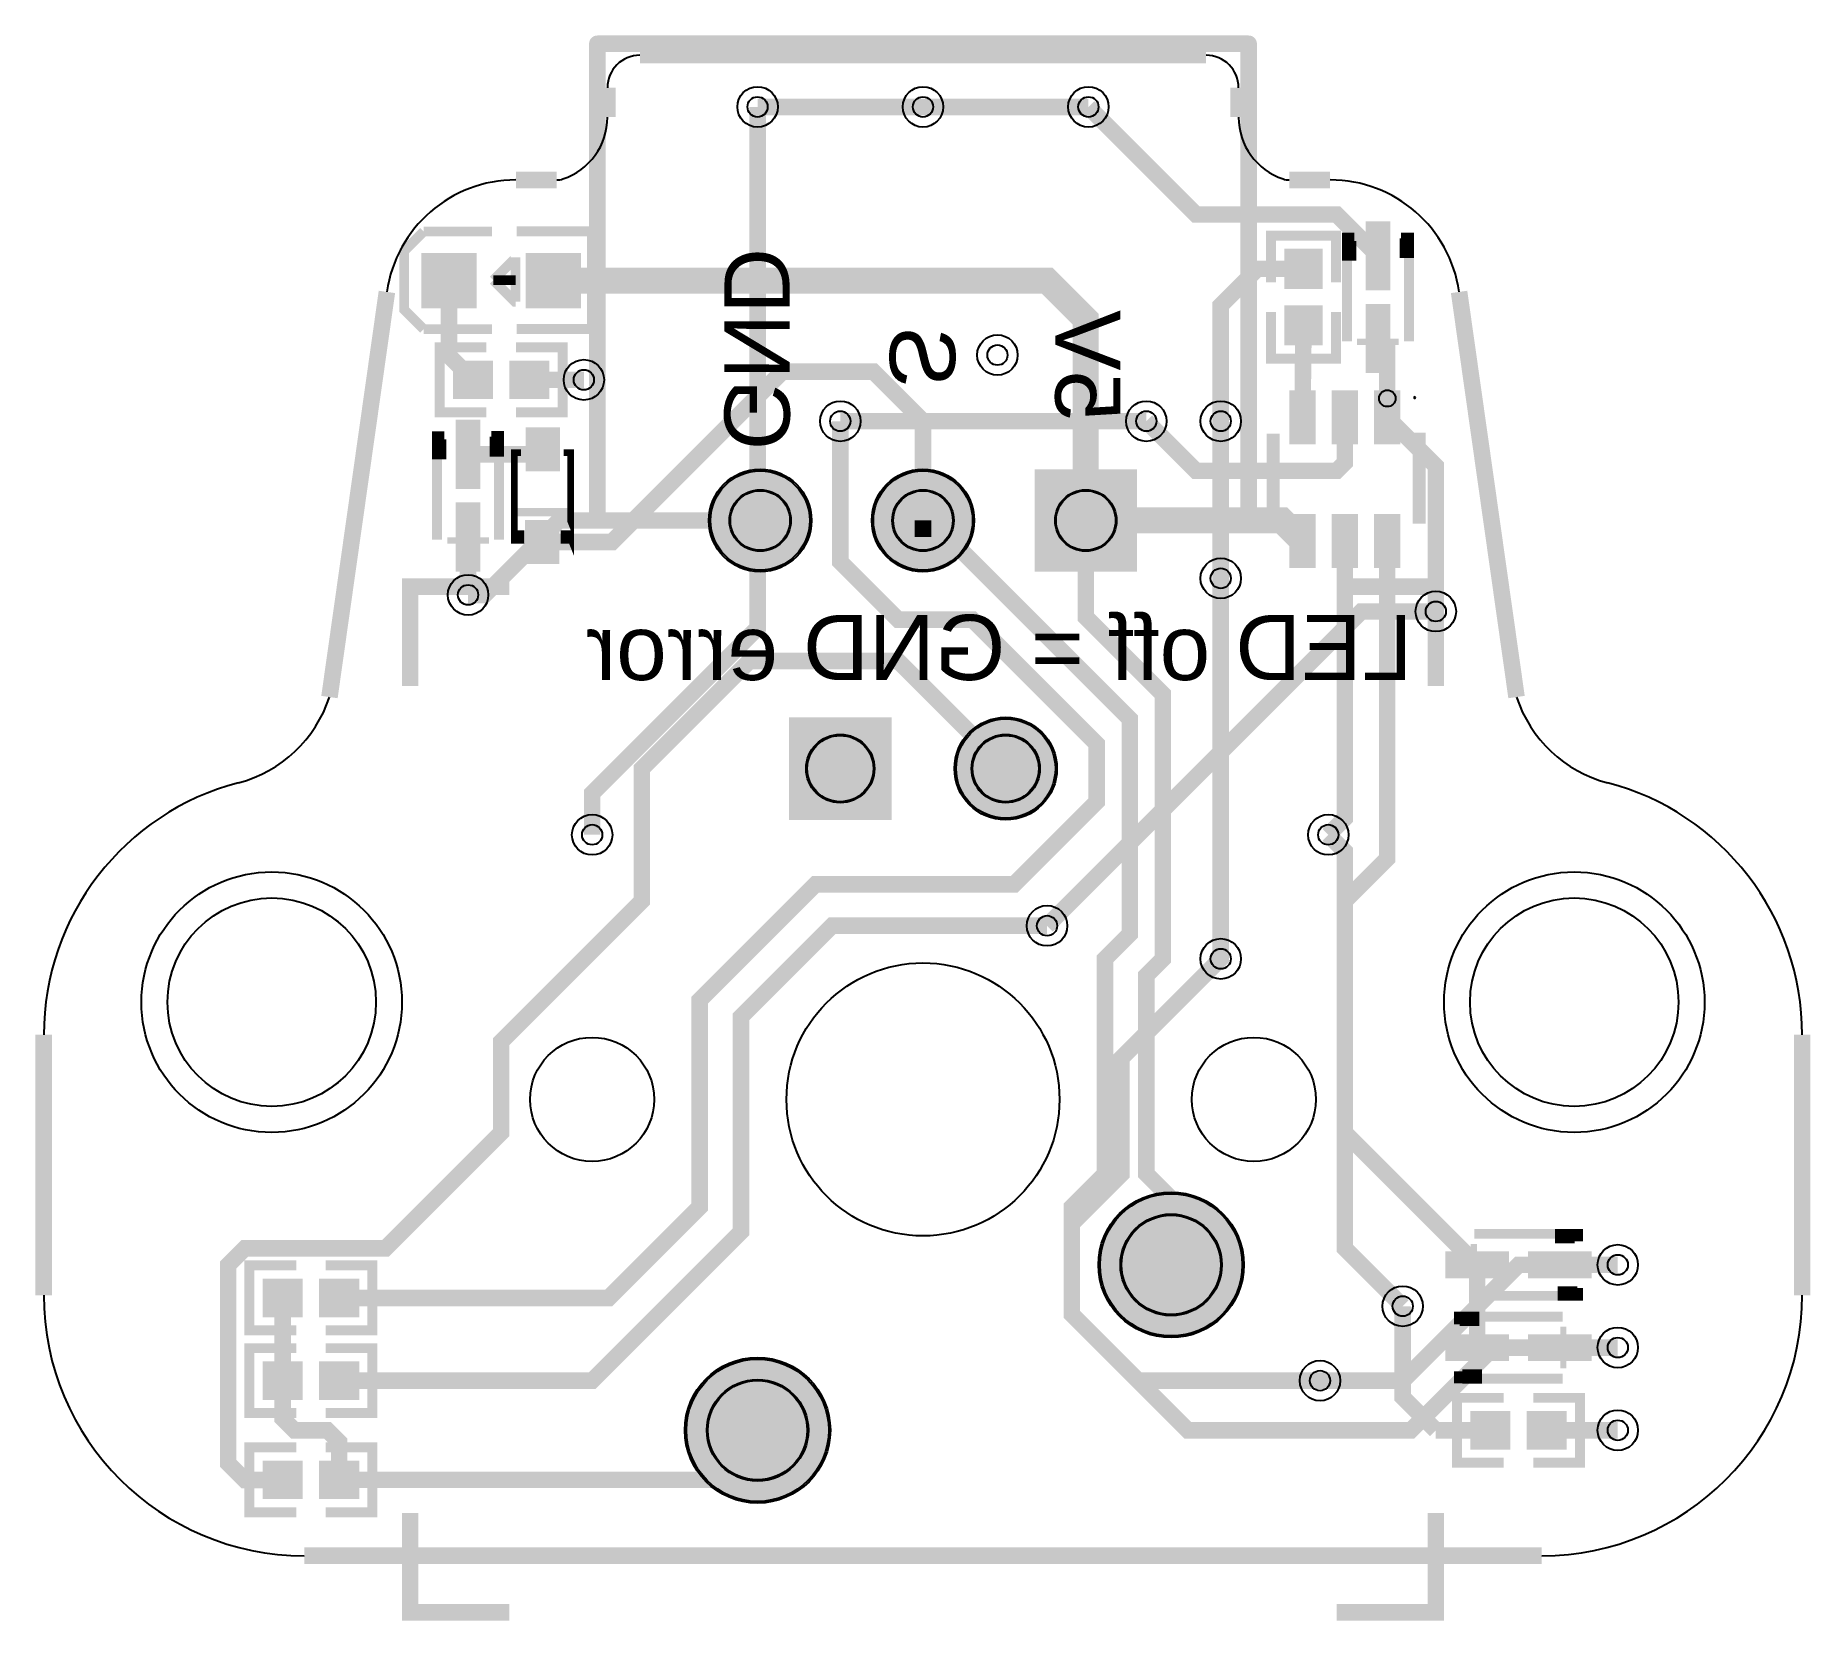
# Model space of a CAD drawing. Header units: millimetres. Extents: x -13.6 to 13.6, y -8 to 16.3.
import ezdxf

# ---------------------------------------------------------------- set-up
doc = ezdxf.new("R2010")
doc.units = ezdxf.units.MM
for name, color, linetype, true_color in [('BoardOutLine', 7, 'Continuous', 0xff00ff), ('BottomLayer', 7, 'Continuous', 0x0000ff), ('BottomSilkLayer', 7, 'Continuous', 0x66cc33), ('BottomSolderMaskLayer', 7, 'Continuous', 0xaa00ff), ('Document', 7, 'Continuous', 0xffffff), ('Hole', 7, 'Continuous', 0x222222), ('Multi-Layer', 7, 'Continuous', 0xc0c0c0), ('TopLayer', 7, 'Continuous', 0xff0000), ('TopPasteMaskLayer', 7, 'Continuous', 0x808080), ('TopSilkLayer', 7, 'Continuous', 0xffcc00), ('TopSolderMaskLayer', 7, 'Continuous', 0x800080)]:
    doc.layers.add(name, color=color, linetype=linetype, true_color=true_color)
doc.styles.get("Standard").update_dxf_attribs({"font": 'arial.ttf'})

msp = doc.modelspace()

# ---------------------------------------------------------------- hatches: boundary and pattern name
at = {"layer": 'BottomSolderMaskLayer'}
for points in [[(-3.287128524257045, 8.88950977901959, 1), (-1.7131254762509487, 8.88950977901959, 1)], [(-0.7870015240030481, 8.88950977901959, 1), (0.7870015240030481, 8.88950977901959, 1)], [(3.286874523749134, 8.10250825501646), (1.7128714757429861, 8.10250825501646), (1.7128714757429861, 9.676511303022608), (3.286874523749134, 9.676511303022608)], [(-0.48260096520198204, 4.292608585217181), (-2.0574041148082642, 4.292608585217181), (-2.0574041148082642, 5.867411734823463), (-0.48260096520198204, 5.867411734823463)], [(0.48260096520191653, 5.080010160020265, 1), (2.0574041148082163, 5.080010160020265, 1)], [(2.692405384810728, -2.5400050800101326, 1), (4.92760985521967, -2.5400050800101326, 1)], [(-3.6576073152146034, -5.080010160020379, 1), (-1.422402844805662, -5.080010160020379, 1)]]:
    msp.add_hatch(color=256, dxfattribs=at).paths.add_polyline_path(points)
at = {"layer": 'Document'}
for points in [[(-3.4932689865379416, 8.762509525019027), (-5.000127000253997, 8.762509525019027), (-5.0167038598197, 8.763596029797554), (-5.032997084722183, 8.766836953735151), (-5.048727893366163, 8.772176843724765), (-5.063627127254222, 8.77952433276812), (-5.077439856363867, 8.788753703290467), (-5.08992974107025, 8.799707038203337), (-5.10088307598312, 8.81219692290972), (-5.110112446505468, 8.826009652019252), (-5.117459935548823, 8.84090888590731), (-5.122799825538436, 8.856639694551404), (-5.126040749475919, 8.872932919453888), (-5.12712725425456, 8.88950977901959), (-5.12712725425456, 16.20949961899919), (-5.126040749475919, 16.22607647856489), (-5.122799825538436, 16.242369703467375), (-5.117459935548823, 16.25810051211147), (-5.110112446505468, 16.272999745999527), (-5.10088307598312, 16.28681247510906), (-5.08992974107025, 16.299302359815442), (-5.077439856363867, 16.310255694728312), (-5.063627127254222, 16.31948506525066), (-5.048727893366163, 16.326832554294015), (-5.032997084722183, 16.33217244428363), (-5.0167038598197, 16.335413368221225), (-5.000127000253997, 16.336499872999752), (4.999872999746117, 16.336499872999752), (5.016449859311592, 16.335413368221225), (5.032743084214303, 16.33217244428363), (5.048473892858169, 16.326832554294015), (5.063373126746342, 16.31948506525066), (5.077185855855873, 16.310255694728312), (5.089675740562257, 16.299302359815442), (5.10062907547524, 16.28681247510906), (5.1098584459974745, 16.272999745999527), (5.117205935040715, 16.25810051211147), (5.122545825030443, 16.242369703467375), (5.125786748967926, 16.22607647856489), (5.126873253746567, 16.20949961899919), (5.126873253746567, 8.88950977901959), (5.125786748967926, 8.872932919453888), (5.122545825030443, 8.856639694551404), (5.117205935040715, 8.84090888590731), (5.1098584459974745, 8.826009652019252), (5.10062907547524, 8.81219692290972), (5.089675740562257, 8.799707038203337), (5.077185855855873, 8.788753703290467), (5.063373126746342, 8.77952433276812), (5.048473892858169, 8.772176843724765), (5.032743084214303, 8.766836953735151), (5.016449859311592, 8.763596029797554), (4.999872999746117, 8.762509525019027), (3.4930149860300617, 8.762509525019027), (3.476438126464359, 8.763596029797554), (3.4601449015618755, 8.766836953735151), (3.444414092917782, 8.772176843724765), (3.4295148590296094, 8.77952433276812), (3.415702129920078, 8.788753703290467), (3.4032122452136946, 8.799707038203337), (3.3922589103009386, 8.81219692290972), (3.3830295397784766, 8.826009652019252), (3.375682050735236, 8.84090888590731), (3.3703421607455084, 8.856639694551404), (3.3671012368080255, 8.872932919453888), (3.3660147320293845, 8.88950977901959), (3.3671012368080255, 8.90608663858518), (3.3703421607455084, 8.922379863487777), (3.375682050735236, 8.938110672131756), (3.3830295397784766, 8.953009906019815), (3.3922589103009386, 8.96682263512946), (3.4032122452136946, 8.97931251983573), (3.415702129920078, 8.990265854748714), (3.4295148590296094, 8.999495225271062), (3.444414092917782, 9.006842714314303), (3.4601449015618755, 9.012182604303916), (3.476438126464359, 9.015423528241513), (3.4930149860300617, 9.01651003302004), (4.872872745745667, 9.01651003302004), (4.872872745745667, 16.08249936499874), (-4.873126746253547, 16.08249936499874), (-4.873126746253547, 9.01651003302004), (-3.4932689865379416, 9.01651003302004), (-3.476692126972239, 9.015423528241513), (-3.4603989020697554, 9.012182604303916), (-3.444668093425662, 9.006842714314303), (-3.429768859537603, 8.999495225271062), (-3.4159561304280714, 8.990265854748714), (-3.403466245721688, 8.97931251983573), (-3.3925129108088186, 8.96682263512946), (-3.3832835402864703, 8.953009906019815), (-3.375936051243116, 8.938110672131756), (-3.370596161253502, 8.922379863487777), (-3.367355237316019, 8.90608663858518), (-3.366268732537378, 8.88950977901959), (-3.367355237316019, 8.872932919453888), (-3.370596161253502, 8.856639694551404), (-3.375936051243116, 8.84090888590731), (-3.3832835402864703, 8.826009652019252), (-3.3925129108088186, 8.81219692290972), (-3.403466245721688, 8.799707038203337), (-3.4159561304280714, 8.788753703290467), (-3.429768859537603, 8.77952433276812), (-3.444668093425662, 8.772176843724765), (-3.4603989020697554, 8.766836953735151), (-3.476692126972239, 8.763596029797554), (-3.4932689865379416, 8.762509525019027)], [(7.040030480061091, 13.20604521209043), (6.9440182880365455, 13.20604521209043), (6.9440182880365455, 12.822021844043661), (7.040030480061091, 12.822021844043661)], [(-5.742443484886962, 12.305943611887187), (-5.742443484886962, 12.845948691897433), (-5.6124714249427825, 12.845948691897433), (-5.6124714249427825, 12.305943611887187)], [(-7.547015494030916, 12.634544069088179), (-7.007010414020897, 12.634544069088179), (-7.007010414020897, 12.504546609093268), (-7.547015494030916, 12.504546609093268)], [(-5.948082296164557, 12.641402082804234), (-5.408077216154425, 12.641402082804234), (-5.408077216154425, 12.51140462280921), (-5.948082296164557, 12.51140462280921)], [(7.033020066040194, 11.438989077978135), (6.937007874015876, 11.438989077978135), (6.937007874015876, 11.823012446024904), (7.033020066040194, 11.823012446024904)], [(7.3050038100076335, 11.583007366014726), (6.665024130048209, 11.583007366014726), (6.665024130048209, 11.678994157988313), (7.3050038100076335, 11.678994157988313)], [(-6.9299974599948655, 10.158039116078271), (-7.026009652019297, 10.158039116078271), (-7.026009652019297, 9.774015748031502), (-6.9299974599948655, 9.774015748031502)], [(-5.922275844551677, 9.829692659385387), (-5.922275844551677, 10.261493522987053), (-5.84607569215143, 10.261493522987053), (-5.84607569215143, 9.829692659385387)], [(-5.655575311150642, 9.994792989586017), (-6.087376174752308, 9.994792989586017), (-6.087376174752308, 10.070993141986264), (-5.655575311150642, 10.070993141986264)], [(-6.937007874015649, 8.390982981965976), (-7.033020066040081, 8.390982981965976), (-7.033020066040081, 8.775006350012632), (-6.937007874015649, 8.775006350012632)], [(-5.947675895351722, 8.381889763779554), (-5.947675895351722, 8.788290576581176), (-5.84607569215143, 8.788290576581176), (-5.84607569215143, 8.381889763779554)], [(-6.665024130048209, 8.535001270002567), (-7.3050038100076335, 8.535001270002567), (-7.3050038100076335, 8.63098806197604), (-6.665024130048209, 8.63098806197604)], [(8.408001016002004, -2.8599949199898447), (8.408001016002004, -2.2200152400304205), (8.503987807975705, -2.2200152400304205), (8.503987807975705, -2.8599949199898447)], [(8.263982727965526, -2.5880111760222917), (8.263982727965526, -2.4919989839979735), (8.648006096012182, -2.4919989839979735), (8.648006096012182, -2.5880111760222917)], [(10.031038862077708, -2.5950215900431886), (10.031038862077708, -2.4990093980188703), (9.647015494031052, -2.4990093980188703), (9.647015494031052, -2.5950215900431886)], [(9.880035560071178, -3.490017780035487), (9.880035560071178, -4.129997459994911), (9.784048768097477, -4.129997459994911), (9.784048768097477, -3.490017780035487)], [(8.256997713995474, -3.754991109982143), (8.256997713995474, -3.851003302006575), (8.64102108204213, -3.851003302006575), (8.64102108204213, -3.754991109982143)], [(10.024053848107656, -3.7620015240030398), (10.024053848107656, -3.8580137160274717), (9.640030480061, -3.8580137160274717), (9.640030480061, -3.7620015240030398)]]:
    msp.add_hatch(color=256, dxfattribs=at).paths.add_polyline_path(points)
at = {"layer": 'Multi-Layer'}
for points in [[(-3.262128524257045, 8.88950977901959, 1), (-1.7381254762509486, 8.88950977901959, 1)], [(-0.7620015240030481, 8.88950977901959, 1), (0.7620015240030481, 8.88950977901959, 1)], [(3.261874523749043, 8.12750825501655), (1.7378714757429634, 8.12750825501655), (1.7378714757429634, 9.65151130302263), (3.261874523749043, 9.65151130302263)], [(-0.5080010160020265, 4.318008636017225), (-2.032004064008106, 4.318008636017225), (-2.032004064008106, 5.842011684023305), (-0.5080010160020265, 5.842011684023305)], [(0.5080010160020182, 5.080010160020265, 1), (2.0320040640081145, 5.080010160020265, 1)], [(2.71780543561083, -2.5400050800101326, 1), (4.902209804419568, -2.5400050800101326, 1)], [(-3.6322072644145016, -5.080010160020379, 1), (-1.4478028956057636, -5.080010160020379, 1)]]:
    msp.add_hatch(color=256, dxfattribs=at).paths.add_polyline_path(points)
at = {"layer": 'TopLayer'}
for points in [[(6.8050038100076335, 12.489027178054357), (7.165024130048209, 12.489027178054357), (7.165024130048209, 13.419024638049223), (6.8050038100076335, 13.419024638049223)], [(-7.67658115316226, 12.17297434594866), (-7.67658115316226, 12.972974345948728), (-6.876581153162306, 12.972974345948728), (-6.876581153162306, 12.17297434594866)], [(-6.077571755143481, 12.173126746253502), (-6.077571755143481, 12.97312674625357), (-5.277571755143526, 12.97312674625357), (-5.277571755143526, 12.173126746253502)], [(6.112014224028485, 12.4690373380746), (5.572009144018352, 12.4690373380746), (5.572009144018352, 13.034671069342153), (6.112014224028485, 13.034671069342153)], [(6.112014224028485, 12.1690119380238), (5.572009144018352, 12.1690119380238), (5.572009144018352, 11.603378206756474), (6.112014224028485, 11.603378206756474)], [(6.8050038100076335, 12.149022098044156), (7.165024130048209, 12.149022098044156), (7.165024130048209, 11.21902463804929), (6.8050038100076335, 11.21902463804929)], [(-6.627025654051295, 10.779019558039181), (-6.627025654051295, 11.319024638049314), (-7.192659385318848, 11.319024638049314), (-7.192659385318848, 10.779019558039181)], [(-6.327000254000495, 10.779019558039181), (-6.327000254000495, 11.319024638049314), (-5.761366522733056, 11.319024638049314), (-5.761366522733056, 10.779019558039181)], [(6.002032004064063, 10.085115570231096), (5.6520193040386175, 10.085115570231096), (5.6520193040386175, 10.865100330200676), (6.002032004064063, 10.865100330200676)], [(6.6520193040386175, 10.085115570231096), (6.302006604013172, 10.085115570231096), (6.302006604013172, 10.865100330200676), (6.6520193040386175, 10.865100330200676)], [(7.302006604013172, 10.085115570231096), (6.951993903987727, 10.085115570231096), (6.951993903987727, 10.865100330200676), (7.302006604013172, 10.865100330200676)], [(-7.165024130048209, 9.441021082042198), (-6.8050038100076335, 9.441021082042198), (-6.8050038100076335, 10.371018542037064), (-7.165024130048209, 10.371018542037064)], [(-6.078333756667462, 9.677292354584779), (-6.078333756667462, 10.28689357378721), (-5.595732791465593, 10.28689357378721), (-5.595732791465593, 9.677292354584779)], [(-7.165024130048209, 9.101016002031997), (-6.8050038100076335, 9.101016002031997), (-6.8050038100076335, 8.171018542037018), (-7.165024130048209, 8.171018542037018)], [(-6.088341376682706, 8.254889509779105), (-6.088341376682706, 8.864490728981423), (-5.605740411480724, 8.864490728981423), (-5.605740411480724, 8.254889509779105)], [(5.6520193040386175, 8.964922529845126), (6.002032004064063, 8.964922529845126), (6.002032004064063, 8.18493776987566), (5.6520193040386175, 8.18493776987566)], [(6.302006604013172, 8.964922529845126), (6.6520193040386175, 8.964922529845126), (6.6520193040386175, 8.18493776987566), (6.302006604013172, 8.18493776987566)], [(6.951993903987727, 8.964922529845126), (7.302006604013172, 8.964922529845126), (7.302006604013172, 8.18493776987566), (6.951993903987727, 8.18493776987566)], [(8.974015748031547, -2.3599949199898447), (8.974015748031547, -2.7200152400304205), (8.044018288036682, -2.7200152400304205), (8.044018288036682, -2.3599949199898447)], [(9.314020828041635, -2.3599949199898447), (9.314020828041635, -2.7200152400304205), (10.2440182880365, -2.7200152400304205), (10.2440182880365, -2.3599949199898447)], [(-9.548031496063004, -2.778003556007093), (-9.548031496063004, -3.3180086360172254), (-10.113665227330443, -3.3180086360172254), (-10.113665227330443, -2.778003556007093)], [(-9.248006096012205, -2.778003556007093), (-9.248006096012205, -3.3180086360172254), (-8.682372364744765, -3.3180086360172254), (-8.682372364744765, -2.778003556007093)], [(8.974015748031547, -3.990017780035487), (8.974015748031547, -3.629997459994911), (8.044018288036682, -3.629997459994911), (8.044018288036682, -3.990017780035487)], [(9.314020828041635, -3.990017780035487), (9.314020828041635, -3.629997459994911), (10.2440182880365, -3.629997459994911), (10.2440182880365, -3.990017780035487)], [(-9.548031496063004, -4.588011176022292), (-9.548031496063004, -4.048006096012159), (-10.113665227330443, -4.048006096012159), (-10.113665227330443, -4.588011176022292)], [(-9.248006096012205, -4.588011176022292), (-9.248006096012205, -4.048006096012159), (-8.682372364744765, -4.048006096012159), (-8.682372364744765, -4.588011176022292)], [(8.994005588011191, -5.3500127000253315), (8.994005588011191, -4.810007620015199), (8.428371856743638, -4.810007620015199), (8.428371856743638, -5.3500127000253315)], [(9.29403098806199, -5.3500127000253315), (9.29403098806199, -4.810007620015199), (9.859664719329544, -4.810007620015199), (9.859664719329544, -5.3500127000253315)], [(-9.548031496063004, -5.572009144018239), (-9.548031496063004, -6.112014224028371), (-10.113665227330443, -6.112014224028371), (-10.113665227330443, -5.572009144018239)], [(-9.248006096012205, -5.572009144018239), (-9.248006096012205, -6.112014224028371), (-8.682372364744765, -6.112014224028371), (-8.682372364744765, -5.572009144018239)]]:
    msp.add_hatch(color=256, dxfattribs=at).paths.add_polyline_path(points)
at = {"layer": 'TopPasteMaskLayer'}
for points in [[(6.8050038100076335, 12.489027178054357), (7.165024130048209, 12.489027178054357), (7.165024130048209, 13.419024638049223), (6.8050038100076335, 13.419024638049223)], [(-7.67658115316226, 12.17297434594866), (-7.67658115316226, 12.972974345948728), (-6.876581153162306, 12.972974345948728), (-6.876581153162306, 12.17297434594866)], [(-6.077571755143481, 12.173126746253502), (-6.077571755143481, 12.97312674625357), (-5.277571755143526, 12.97312674625357), (-5.277571755143526, 12.173126746253502)], [(6.072009144018352, 12.45402590805179), (5.612014224028485, 12.45402590805179), (5.572009144018352, 12.494030988062036), (5.572009144018352, 12.99466598933202), (5.612014224028485, 13.034671069342153), (6.072009144018352, 13.034671069342153), (6.112014224028485, 12.99466598933202), (6.112014224028485, 12.494030988062036)], [(6.072009144018352, 12.184023368046724), (5.612014224028485, 12.184023368046724), (5.572009144018352, 12.144018288036591), (5.572009144018352, 11.643383286766607), (5.612014224028485, 11.603378206756474), (6.072009144018352, 11.603378206756474), (6.112014224028485, 11.643383286766607), (6.112014224028485, 12.144018288036591)], [(6.8050038100076335, 12.149022098044156), (7.165024130048209, 12.149022098044156), (7.165024130048209, 11.21902463804929), (6.8050038100076335, 11.21902463804929)], [(-6.612014224028485, 10.819024638049314), (-6.612014224028485, 11.279019558039181), (-6.6520193040386175, 11.319024638049314), (-7.152654305308602, 11.319024638049314), (-7.192659385318848, 11.279019558039181), (-7.192659385318848, 10.819024638049314), (-7.152654305308602, 10.779019558039181), (-6.6520193040386175, 10.779019558039181)], [(-6.342011684023419, 10.819024638049314), (-6.342011684023419, 11.279019558039181), (-6.302006604013172, 11.319024638049314), (-5.801371602743188, 11.319024638049314), (-5.761366522733056, 11.279019558039181), (-5.761366522733056, 10.819024638049314), (-5.801371602743188, 10.779019558039181), (-6.302006604013172, 10.779019558039181)], [(6.002032004064063, 10.085115570231096), (5.6520193040386175, 10.085115570231096), (5.6520193040386175, 10.865100330200676), (6.002032004064063, 10.865100330200676)], [(6.6520193040386175, 10.085115570231096), (6.302006604013172, 10.085115570231096), (6.302006604013172, 10.865100330200676), (6.6520193040386175, 10.865100330200676)], [(7.302006604013172, 10.085115570231096), (6.951993903987727, 10.085115570231096), (6.951993903987727, 10.865100330200676), (7.302006604013172, 10.865100330200676)], [(-7.165024130048209, 9.441021082042198), (-6.8050038100076335, 9.441021082042198), (-6.8050038100076335, 10.371018542037064), (-7.165024130048209, 10.371018542037064)], [(-6.078333756667462, 9.677292354584779), (-6.078333756667462, 10.28689357378721), (-5.595732791465593, 10.28689357378721), (-5.595732791465593, 9.677292354584779)], [(-7.165024130048209, 9.101016002031997), (-6.8050038100076335, 9.101016002031997), (-6.8050038100076335, 8.171018542037018), (-7.165024130048209, 8.171018542037018)], [(-6.088341376682706, 8.254889509779105), (-6.088341376682706, 8.864490728981423), (-5.605740411480724, 8.864490728981423), (-5.605740411480724, 8.254889509779105)], [(5.6520193040386175, 8.964922529845126), (6.002032004064063, 8.964922529845126), (6.002032004064063, 8.18493776987566), (5.6520193040386175, 8.18493776987566)], [(6.302006604013172, 8.964922529845126), (6.6520193040386175, 8.964922529845126), (6.6520193040386175, 8.18493776987566), (6.302006604013172, 8.18493776987566)], [(6.951993903987727, 8.964922529845126), (7.302006604013172, 8.964922529845126), (7.302006604013172, 8.18493776987566), (6.951993903987727, 8.18493776987566)], [(8.974015748031547, -2.3599949199898447), (8.974015748031547, -2.7200152400304205), (8.044018288036682, -2.7200152400304205), (8.044018288036682, -2.3599949199898447)], [(9.314020828041635, -2.3599949199898447), (9.314020828041635, -2.7200152400304205), (10.2440182880365, -2.7200152400304205), (10.2440182880365, -2.3599949199898447)], [(-9.533020066040194, -2.8180086360172254), (-9.533020066040194, -3.278003556007093), (-9.573025146050213, -3.3180086360172254), (-10.073660147320311, -3.3180086360172254), (-10.113665227330443, -3.278003556007093), (-10.113665227330443, -2.8180086360172254), (-10.073660147320311, -2.778003556007093), (-9.573025146050213, -2.778003556007093)], [(-9.263017526035014, -2.8180086360172254), (-9.263017526035014, -3.278003556007093), (-9.223012446024768, -3.3180086360172254), (-8.722377444754784, -3.3180086360172254), (-8.682372364744765, -3.278003556007093), (-8.682372364744765, -2.8180086360172254), (-8.722377444754784, -2.778003556007093), (-9.223012446024768, -2.778003556007093)], [(8.974015748031547, -3.990017780035487), (8.974015748031547, -3.629997459994911), (8.044018288036682, -3.629997459994911), (8.044018288036682, -3.990017780035487)], [(9.314020828041635, -3.990017780035487), (9.314020828041635, -3.629997459994911), (10.2440182880365, -3.629997459994911), (10.2440182880365, -3.990017780035487)], [(-9.533020066040194, -4.548006096012159), (-9.533020066040194, -4.088011176022292), (-9.573025146050213, -4.048006096012159), (-10.073660147320311, -4.048006096012159), (-10.113665227330443, -4.088011176022292), (-10.113665227330443, -4.548006096012159), (-10.073660147320311, -4.588011176022292), (-9.573025146050213, -4.588011176022292)], [(-9.263017526035014, -4.548006096012159), (-9.263017526035014, -4.088011176022292), (-9.223012446024768, -4.048006096012159), (-8.722377444754784, -4.048006096012159), (-8.682372364744765, -4.088011176022292), (-8.682372364744765, -4.548006096012159), (-8.722377444754784, -4.588011176022292), (-9.223012446024768, -4.588011176022292)], [(9.009017018034115, -5.310007620015199), (9.009017018034115, -4.8500127000253315), (8.969011938023982, -4.810007620015199), (8.468376936753998, -4.810007620015199), (8.428371856743638, -4.8500127000253315), (8.428371856743638, -5.310007620015199), (8.468376936753998, -5.3500127000253315), (8.969011938023982, -5.3500127000253315)], [(9.279019558039067, -5.310007620015199), (9.279019558039067, -4.8500127000253315), (9.319024638049427, -4.810007620015199), (9.819659639319411, -4.810007620015199), (9.859664719329544, -4.8500127000253315), (9.859664719329544, -5.310007620015199), (9.819659639319411, -5.3500127000253315), (9.319024638049427, -5.3500127000253315)], [(-9.533020066040194, -5.612014224028371), (-9.533020066040194, -6.072009144018239), (-9.573025146050213, -6.112014224028371), (-10.073660147320311, -6.112014224028371), (-10.113665227330443, -6.072009144018239), (-10.113665227330443, -5.612014224028371), (-10.073660147320311, -5.572009144018239), (-9.573025146050213, -5.572009144018239)], [(-9.263017526035014, -5.612014224028371), (-9.263017526035014, -6.072009144018239), (-9.223012446024768, -6.112014224028371), (-8.722377444754784, -6.112014224028371), (-8.682372364744765, -6.072009144018239), (-8.682372364744765, -5.612014224028371), (-8.722377444754784, -5.572009144018239), (-9.223012446024768, -5.572009144018239)]]:
    msp.add_hatch(color=256, dxfattribs=at).paths.add_polyline_path(points)
at = {"layer": 'TopSilkLayer'}
for points in [[(6.43299466598944, 12.878613157226368), (6.65298450596913, 12.878613157226368), (6.65298450596913, 13.18341376682747), (6.43299466598944, 13.18341376682747)], [(7.53741427482862, 12.919024638049223), (7.317424434848931, 12.919024638049223), (7.317424434848931, 13.223825247650552), (7.53741427482862, 13.223825247650552)], [(-7.537033274066516, 9.830607061214096), (-7.317043434086827, 9.830607061214096), (-7.317043434086827, 10.135407670815312), (-7.537033274066516, 10.135407670815312)], [(-6.432613665227336, 9.871018542037064), (-6.652603505207026, 9.871018542037064), (-6.652603505207026, 10.175819151638393), (-6.432613665227336, 10.175819151638393)], [(-5.422936245872506, 8.95339090678192), (-6.261137922275793, 8.95339090678192), (-6.261137922275793, 9.08039116078237), (-5.422936245872506, 9.08039116078237)], [(-6.324638049276018, 8.737490474980973), (-6.324638049276018, 8.635890271780568), (-6.324638049276018, 8.534290068580162), (-6.121437642875321, 8.534290068580162), (-6.121437642875321, 8.737490474980973)], [(-5.562636525272978, 8.737490474980973), (-5.562636525272978, 8.635890271780568), (-5.562636525272978, 8.534290068580162), (-5.359436118872281, 8.534290068580162), (-5.359436118872281, 8.737490474980973)], [(9.70360680721376, -1.9879857759715378), (9.70360680721376, -2.207975615951227), (10.008407416814748, -2.207975615951227), (10.008407416814748, -1.9879857759715378)], [(9.7440182880365, -3.092405384810718), (9.7440182880365, -2.872415544831142), (10.048818897637943, -2.872415544831142), (10.048818897637943, -3.092405384810718)], [(8.544018288036455, -3.2576073152146137), (8.544018288036455, -3.477597155194303), (8.239217678435466, -3.477597155194303), (8.239217678435466, -3.2576073152146137)], [(8.58442976885965, -4.362026924053907), (8.58442976885965, -4.142037084074104), (8.279629159258207, -4.142037084074104), (8.279629159258207, -4.362026924053907)]]:
    msp.add_hatch(color=256, dxfattribs=at).paths.add_polyline_path(points)
at = {"layer": 'TopSolderMaskLayer'}
for points in [[(6.795170950444685, 12.423409633427582), (7.174856989611385, 12.423409633427582), (7.174856989611385, 13.484642182675998), (6.795170950444685, 13.484642182675998)], [(-7.701979591055988, 12.147571069335754), (-7.701979591055988, 12.998371170935911), (-6.851179489455717, 12.998371170935911), (-6.851179489455717, 12.147571069335754)], [(-6.102965354317803, 12.14773314707918), (-6.102965354317803, 12.99853324867945), (-5.252165252717532, 12.99853324867945), (-5.252165252717532, 12.14773314707918)], [(6.136262319224102, 12.442432995120043), (5.547761048822508, 12.442432995120043), (5.547761048822508, 13.061277801765414), (6.136262319224102, 13.061277801765414)], [(6.136262319224102, 12.19561628097847), (5.547761048822508, 12.19561628097847), (5.547761048822508, 11.576771474333214), (6.136262319224102, 11.576771474333214)], [(6.795170950444685, 12.214639642670932), (7.174856989611385, 12.214639642670932), (7.174856989611385, 11.153407093422402), (6.795170950444685, 11.153407093422402)], [(-6.601627884351387, 10.753619507239137), (-6.601627884351387, 11.344424688849358), (-7.218059436118892, 11.344424688849358), (-7.218059436118892, 10.753619507239137)], [(-6.3523980237004025, 10.753619507239137), (-6.3523980237004025, 11.344424688849358), (-5.7359664719328975, 11.344424688849358), (-5.7359664719328975, 10.753619507239137)], [(6.027432054864107, 10.05972461775923), (5.626619253238573, 10.05972461775923), (5.626619253238573, 10.890507825087411), (6.027432054864107, 10.890507825087411)], [(6.677419354838662, 10.05972461775923), (6.276606553213128, 10.05972461775923), (6.276606553213128, 10.890507825087411), (6.677419354838662, 10.890507825087411)], [(7.327406654813217, 10.05972461775923), (6.926593853187683, 10.05972461775923), (6.926593853187683, 10.890507825087411), (7.327406654813217, 10.890507825087411)], [(-7.174856989611158, 9.375403537415309), (-6.795170950444572, 9.375403537415309), (-6.795170950444572, 10.436636086663839), (-7.174856989611158, 10.436636086663839)], [(-6.098450596901216, 9.645194711442059), (-6.098450596901216, 10.31896448003431), (-5.575632884599145, 10.31896448003431), (-5.575632884599145, 9.645194711442059)], [(-3.287128524257045, 8.88950977901959, 1), (-1.7131254762509487, 8.88950977901959, 1)], [(-0.7870015240030481, 8.88950977901959, 1), (0.7870015240030481, 8.88950977901959, 1)], [(3.286874523749134, 8.10250825501646), (1.7128714757429861, 8.10250825501646), (1.7128714757429861, 9.676511303022608), (3.286874523749134, 9.676511303022608)], [(-7.174856989611158, 9.166633546658773), (-6.795170950444572, 9.166633546658773), (-6.795170950444572, 8.105400997410243), (-7.174856989611158, 8.105400997410243)], [(-6.108445516891038, 8.222791866636499), (-6.108445516891038, 8.896561635228522), (-5.585627804588853, 8.896561635228522), (-5.585627804588853, 8.222791866636499)], [(5.626619253238573, 8.990313482317106), (6.027432054864107, 8.990313482317106), (6.027432054864107, 8.15953027498881), (5.626619253238573, 8.15953027498881)], [(6.276606553213128, 8.990313482317106), (6.677419354838662, 8.990313482317106), (6.677419354838662, 8.15953027498881), (6.276606553213128, 8.15953027498881)], [(6.926593853187683, 8.990313482317106), (7.327406654813217, 8.990313482317106), (7.327406654813217, 8.15953027498881), (6.926593853187683, 8.15953027498881)], [(-0.48260096520198204, 4.292608585217181), (-2.0574041148082642, 4.292608585217181), (-2.0574041148082642, 5.867411734823463), (-0.48260096520198204, 5.867411734823463)], [(0.48260096520191653, 5.080010160020265, 1), (2.0574041148082163, 5.080010160020265, 1)], [(2.692405384810728, -2.5400050800101326, 1), (4.92760985521967, -2.5400050800101326, 1)], [(8.999415798831592, -2.334593077046179), (8.999415798831592, -2.745417082974086), (8.01861823723641, -2.745417082974086), (8.01861823723641, -2.334593077046179)], [(9.28862077724159, -2.334593077046179), (9.28862077724159, -2.745417082974086), (10.269418338836545, -2.745417082974086), (10.269418338836545, -2.334593077046179)], [(-9.522633726363097, -2.7526035052070483), (-9.522633726363097, -3.34340868681727), (-10.139065278130602, -3.34340868681727), (-10.139065278130602, -2.7526035052070483)], [(-9.273403865712112, -2.7526035052070483), (-9.273403865712112, -3.34340868681727), (-8.656972313944607, -3.34340868681727), (-8.656972313944607, -2.7526035052070483)], [(8.999415798831592, -4.015419622979152), (8.999415798831592, -3.6045956170512454), (8.01861823723641, -3.6045956170512454), (8.01861823723641, -4.015419622979152)], [(9.28862077724159, -4.015419622979152), (9.28862077724159, -3.6045956170512454), (10.269418338836545, -3.6045956170512454), (10.269418338836545, -4.015419622979152)], [(-9.522633726363097, -4.613411226822336), (-9.522633726363097, -4.022606045212115), (-10.139065278130602, -4.022606045212115), (-10.139065278130602, -4.613411226822336)], [(-9.273403865712112, -4.613411226822336), (-9.273403865712112, -4.022606045212115), (-8.656972313944607, -4.022606045212115), (-8.656972313944607, -4.613411226822336)], [(-3.6576073152146034, -5.080010160020379, 1), (-1.422402844805662, -5.080010160020379, 1)], [(9.019403357711212, -5.375412750825376), (9.019403357711212, -4.784607569215154), (8.402971805943594, -4.784607569215154), (8.402971805943594, -5.375412750825376)], [(9.26863321836197, -5.375412750825376), (9.26863321836197, -4.784607569215154), (9.885064770129588, -4.784607569215154), (9.885064770129588, -5.375412750825376)], [(-9.522633726363097, -5.546609093218194), (-9.522633726363097, -6.137414274828416), (-10.139065278130602, -6.137414274828416), (-10.139065278130602, -5.546609093218194)], [(-9.273403865712112, -5.546609093218194), (-9.273403865712112, -6.137414274828416), (-8.656972313944607, -6.137414274828416), (-8.656972313944607, -5.546609093218194)]]:
    msp.add_hatch(color=256, dxfattribs=at).paths.add_polyline_path(points)

# ---------------------------------------------------------------- linework, layer by layer
at = {"layer": 'BoardOutLine', "const_width": 0.25400050800101603}
for points in [[(-4.345567691135329, 16.033629667259333), (-3.8455676911353294, 16.033629667259333)], [(-3.8455676911353294, 16.033629667259333), (7.620015242082445e-05, 16.033629667259333)], [(3.84569469138944, 16.033629667259333), (7.620015242082445e-05, 16.033629667259333)], [(4.34569469138944, 16.033629667259333), (3.84569469138944, 16.033629667259333)], [(-4.845567691135329, 15.082550165100315), (-4.845567691135329, 15.533629667259333)], [(4.84569469138944, 15.082550165100315), (4.84569469138944, 15.533629667259333)], [(-5.624180848361675, 14.118491236982436), (-6.251104902209818, 14.118491236982436)], [(5.624307848615786, 14.118491236982436), (6.251231902463928, 14.118491236982436)], [(-9.113335026670029, 6.178460756921595), (-8.231318262636478, 12.399237998475996)], [(9.11346202692414, 6.178460756921595), (8.231445262890588, 12.399237998475996)], [(-13.5, -3.006985013970052), (-13.5, 0.993014986029948)], [(13.50012700025411, -3.006985013970052), (13.50012700025411, 0.993014986029948)], [(7.620015242082445e-05, -7.006985013970052), (-9.5, -7.006985013970052)], [(7.620015242082445e-05, -7.006985013970052), (9.50012700025411, -7.006985013970052)]]:
    msp.add_lwpolyline(points, dxfattribs=at)
at = {"layer": 'BoardOutLine'}
for centre, radius, start, end in [((-4.345567691135329, 15.533629667259333), 0.5, 90, 179.99999999999852), ((4.34569469138944, 15.533629667259333), 0.5, 0, 90), ((-5.845567691108158, 15.082557543193957), 1, 288.43665598627257, 359.9995772663726), ((5.845694691362382, 15.082557543193957), 1, 180.0004227335004, 251.56334401359567), ((-6.251120985608964, 12.11849123704701), 2, 90, 171.93054725118353), ((-5.62417224904766, 14.418491236859154), 0.30000000000000004, 270, 288.4333907622348), ((5.624299249301544, 14.418491236859154), 0.30000000000000004, 251.56660923776514, 270), ((6.25124798586296, 12.11849123704701), 2, 8.069452748816445, 90), ((-11.0147411205744, 6.798666260012055), 2, 284.62287264148915, 341.93457711702706), ((11.014868120828282, 6.798666260012055), 2, 198.0654228829729, 255.37712735851085), ((-9.500000000000796, 0.9930173438601742), 4, 104.62297949030427, 180.0000337734293), ((9.500127000254793, 0.9930173438601742), 4, 359.9999662246455, 75.37702050777051), ((-9.5, -3.0069850139701657), 4, 180, 270), ((9.50012700025411, -3.0069850139701657), 4, 270, 0)]:
    msp.add_arc(centre, radius, start, end, dxfattribs=at)
at = {"layer": 'BottomLayer', "const_width": 0.25400050800101603}
for points in [[(-2.5400050800101326, 15.24003048006091), (0, 15.24003048006091)], [(-2.500127000253997, 8.890017780035578), (-2.5400050800101326, 8.929895859791714), (-2.5400050800101326, 15.24003048006091)], [(0, 15.24003048006091), (2.5400050800101326, 15.24003048006091)], [(3.429006858013622, 10.414020828041657), (-1.2700025400050663, 10.414020828041657)], [(4.572009144018352, 10.414020828041657), (4.572009144018352, 8.001016002031974)], [(-2.500127000253997, 8.890017780035578), (-5.588011176022405, 8.890017780035578), (-6.731013462026908, 7.747015494030961), (-6.9850139700279215, 7.747015494030961)], [(-2.500127000253997, 8.890017780035578), (-2.5400050800101326, 8.850139700279442), (-2.5400050800101326, 7.239014478028935), (-5.080010160020379, 4.699009398018802), (-5.080010160020379, 4.064008128016212)], [(7.874041148082256, 7.492532385064806), (6.730530861061766, 7.492532385064806), (1.9050038100076563, 2.667005334010696)], [(6.2230378460757265, 4.064033528067057), (6.4770383540768535, 3.8100330200660437), (6.4770383540768535, -2.2860299720598505), (7.3660147320293845, -3.1750063500127226)], [(10.66802133604267, -3.8105156210313), (8.763017526035014, -3.8105156210313), (7.493014986030062, -5.080518161036366), (4.064008128016326, -5.080518161036366), (2.2860045720091193, -3.3025146050292733), (2.2860045720091193, -1.9055118110236435), (3.048006096012159, -1.1435102870206038), (3.048006096012159, 0.6344932689864891), (4.572009144018352, 2.1584963169925686)], [(6.096012192024432, -4.318516637033326), (7.3660147320293845, -4.318516637033326), (9.144018288036591, -2.5405130810262335), (10.66802133604267, -2.5405130810262335)]]:
    msp.add_lwpolyline(points, dxfattribs=at)
at = {"layer": 'BottomSilkLayer'}
for centre in [(-10, 1.493014986029948), (10.000254000508107, 1.493014986029948)]:
    msp.add_circle(centre, 2, dxfattribs=at)
at = {"layer": 'BottomSolderMaskLayer'}
for centre, radius in [((-2.500127000253997, 8.88950977901959), 0.7870015240030481), ((0, 8.88950977901959), 0.7870015240030481), ((-2.500127000253997, 8.88950977901959), 0.4722009144018289), ((-0.0001270002539968118, 8.88950977901959), 0.4722009144018289), ((2.499872999746003, 8.88950977901959), 0.4722009144018289), ((1.2700025400050663, 5.080010160020265), 0.7874015748031498), ((-1.2700025400050663, 5.080010160020265), 0.5249343832020998), ((1.2700025400050663, 5.080010160020265), 0.5249343832020998), ((3.810007620015199, -2.5400050800101326), 1.1176022352044706), ((3.810007620015199, -2.5400050800101326), 0.7797224896775377), ((-2.5400050800101326, -5.080010160020379), 1.1176022352044706), ((-2.5400050800101326, -5.080010160020379), 0.7797224896775377)]:
    msp.add_circle(centre, radius, dxfattribs=at)
at = {"layer": 'Document', "const_width": 0.25400050800101603}
for points in [[(-7.874015748031525, 6.3500127000253315), (-7.874015748031525, 7.874015748031525), (-6.350012700025445, 7.874015748031525)], [(6.3500127000253315, 7.874015748031525), (7.874015748031411, 7.874015748031525), (7.874015748031411, 6.3500127000253315)], [(-6.350012700025445, -7.874015748031525), (-7.874015748031525, -7.874015748031525), (-7.874015748031525, -6.350012700025445)], [(7.874015748031411, -6.350012700025445), (7.874015748031411, -7.874015748031525), (6.3500127000253315, -7.874015748031525)]]:
    msp.add_lwpolyline(points, dxfattribs=at)
at = {"layer": 'Document'}
msp.add_circle((7.1295402590805, 10.764287528575096), 0.12700025400050802, dxfattribs=at)
at = {"layer": 'Hole'}
for centre in [(-2.5400050800101326, 15.24003048006091), (0, 15.24003048006091), (2.5400050800101326, 15.24003048006091), (1.1430022860046165, 11.43002286004571), (-5.207010414020829, 11.049022098044134), (-1.2700025400050663, 10.414020828041657), (3.429006858013622, 10.414020828041657), (4.572009144018352, 10.414020828041657), (4.572009144018352, 8.001016002031974), (-6.9850139700279215, 7.747015494030961), (7.874015748031411, 7.493014986029948), (-5.080010160020379, 4.064008128016212), (6.223012446024882, 4.064008128016212), (1.9050038100076563, 2.667005334010696), (4.572009144018352, 2.159004318008556), (10.66802133604267, -2.5400050800101326), (7.3660147320293845, -3.1750063500127226), (10.66802133604267, -3.8100076200153126), (6.096012192024432, -4.318008636017339), (10.66802133604267, -5.080010160020379)]:
    msp.add_circle(centre, 0.15499110998222, dxfattribs=at)
at = {"layer": 'Multi-Layer'}
for centre, radius in [((-2.5400050800101326, 15.24003048006091), 0.31000762001524007), ((0, 15.24003048006091), 0.31000762001524007), ((2.5400050800101326, 15.24003048006091), 0.31000762001524007), ((1.1430022860046165, 11.43002286004571), 0.31000762001524007), ((-5.207010414020829, 11.049022098044134), 0.31000762001524007), ((-1.2700025400050663, 10.414020828041657), 0.31000762001524007), ((3.429006858013622, 10.414020828041657), 0.31000762001524007), ((4.572009144018352, 10.414020828041657), 0.31000762001524007), ((-2.500127000253997, 8.88950977901959), 0.7620015240030481), ((0, 8.88950977901959), 0.7620015240030481), ((-2.500127000253997, 8.88950977901959), 0.45720091440182886), ((-0.0001270002539968118, 8.88950977901959), 0.45720091440182886), ((2.499872999746003, 8.88950977901959), 0.45720091440182886), ((4.572009144018352, 8.001016002031974), 0.31000762001524007), ((-6.9850139700279215, 7.747015494030961), 0.31000762001524007), ((7.874015748031411, 7.493014986029948), 0.31000762001524007), ((1.2700025400050663, 5.080010160020265), 0.7620015240030481), ((-1.2700025400050663, 5.080010160020265), 0.5080010160020321), ((1.2700025400050663, 5.080010160020265), 0.5080010160020321), ((-5.080010160020379, 4.064008128016212), 0.31000762001524007), ((6.223012446024882, 4.064008128016212), 0.31000762001524007), ((-10, 1.493014986029948), 1.6), ((-10, 1.493014986029948), 1.5999491998984001), ((10.000254000508107, 1.493014986029948), 1.6), ((10.000254000508107, 1.493014986029948), 1.5999491998984001), ((1.9050038100076563, 2.667005334010696), 0.31000762001524007), ((4.572009144018352, 2.159004318008556), 0.31000762001524007), ((0, 0), 2.0955041910083825), ((-5.080010160020379, 0), 0.9525019050038102), ((5.080010160020379, 0), 0.9525019050038102), ((3.810007620015199, -2.5400050800101326), 1.092202184404369), ((3.810007620015199, -2.5400050800101326), 0.7620015240030481), ((10.66802133604267, -2.5400050800101326), 0.31000762001524007), ((7.3660147320293845, -3.1750063500127226), 0.31000762001524007), ((10.66802133604267, -3.8100076200153126), 0.31000762001524007), ((-2.5400050800101326, -5.080010160020379), 1.092202184404369), ((6.096012192024432, -4.318008636017339), 0.31000762001524007), ((-2.5400050800101326, -5.080010160020379), 0.7620015240030481), ((10.66802133604267, -5.080010160020379), 0.31000762001524007)]:
    msp.add_circle(centre, radius, dxfattribs=at)
at = {"layer": 'TopLayer'}
for points, const_width in [([(6.985013970028035, 12.953517907035803), (6.3500127000253315, 13.588519177038393), (4.191008382016776, 13.588519177038393), (2.5400050800101326, 15.239522479044922)], 0.25400050800101603), ([(5.842011684023305, 12.752857505715042), (5.130810261620695, 12.752857505715042), (4.572009144018352, 12.191516383032763), (4.572009144018352, 10.41351282702567)], 0.25400050800101603), ([(-6.909829819659535, 11.049022098044134), (-7.276479552959131, 11.41567183134373), (-7.276479552959131, 12.57289814579633)], 0.25400050800101603), ([(2.499364998730016, 8.889535179070435), (2.499364998730016, 11.978663957327967), (1.9049784099569251, 12.573025146050213), (-5.677419354838662, 12.573025146050213)], 0.4), ([(5.826771653543233, 10.474472948945959), (5.842011684023305, 11.886715773431547)], 0.25400050800101603), ([(7.1270002540005635, 10.475107950215943), (7.1270002540005635, 11.542037084074195), (6.985013970028035, 11.684023368046724)], 0.25400050800101603), ([(-6.044196088392141, 11.049022098044134), (-5.207010414020829, 11.049022098044134)], 0.25400050800101603), ([(0, 8.88950977901959), (0, 10.41351282702567), (-0.7620015240030398, 11.17551435102871), (-2.1590043180086695, 11.17551435102871), (-4.775209550419049, 8.55930911861833), (-5.847091694183405, 8.55930911861833)], 0.25400050800101603), ([(-8.966217932435825, -3.04851409702826), (-4.826009652019366, -3.04851409702826), (-3.429006858013736, -1.6515113030226303), (-3.429006858013736, 1.5234950469900923), (-1.651003302006643, 3.301498602997185), (1.3970027940056298, 3.301498602997185), (2.667005334010696, 4.571501143002251), (2.667005334010696, 5.460502921005855), (0.7620015240030398, 7.365506731013397), (-0.38100076200157673, 7.365506731013397), (-1.2700025400050663, 8.254508509017), (-1.2700025400050663, 10.41351282702567)], 0.25400050800101603), ([(6.477012954026009, 10.474472948945959), (6.477012954026009, 9.77851155702308), (6.3500127000253315, 9.65151130302263), (4.191008382016776, 9.65151130302263), (3.429006858013622, 10.41351282702567)], 0.25400050800101603), ([(7.127254254508557, 10.474472948945959), (7.874015748031411, 9.727711455422991), (7.874015748031411, 7.492506985013961)], 0.25400050800101603), ([(-5.836931673863319, 9.982219964439992), (-5.913131826263566, 9.90601981203963), (-6.9850139700279215, 9.90601981203963)], 0.25400050800101603), ([(0, 8.890017780035578), (0, 8.636017272034564)], 0.25400050800101603), ([(6.096012192024432, -4.318516637033326), (3.3020066040131724, -4.318516637033326), (2.2860045720091193, -3.3025146050292733), (2.2860045720091193, -1.6515113030226303), (2.794005588011146, -1.1435102870206038), (2.794005588011146, 2.1584963169925686), (3.1750063500127226, 2.5394970789941453), (3.1750063500127226, 5.841503683007318), (0.12700025400044979, 8.88950977901959), (0, 8.88950977901959)], 0.25400050800101603), ([(5.827025654051454, 8.574930149860279), (5.511938023876041, 8.890017780035578), (2.499872999746003, 8.890017780035578)], 0.4), ([(2.499364998730016, 8.88950977901959), (2.499364998730016, 7.406146812293741), (3.683007366014749, 6.222504445008894), (3.683007366014749, 2.1584963169925686), (3.429006858013622, 1.9044958089915554), (3.429006858013622, -1.1435102870206038), (3.810007620015199, -1.5245110490220668), (3.810007620015199, -2.5405130810262335)], 0.25400050800101603), ([(-6.9850139700279215, 8.636017272034564), (-6.9850139700279215, 7.747015494030961)], 0.25400050800101603), ([(6.477012954026009, 8.574930149860279), (6.477012954026009, 4.318008636017225), (6.223012446024882, 4.064008128016212)], 0.25400050800101603), ([(7.127254254508557, 8.574549149098289), (7.127254254508557, 3.6977393954787203), (6.477012954026009, 3.047498094996172), (6.477012954026009, -0.5085090170180138), (8.509017018034115, -2.5405130810262335)], 0.25400050800101603), ([(4.572034544069197, 8.00104140208282), (4.572034544069197, 2.1590297180595144), (4.572009144018352, 2.159004318008556)], 0.25400050800101603), ([(1.2700025400050663, 5.079502159004278), (-0.38100076200157673, 6.730505461010921), (-2.667005334010696, 6.730505461010921), (-4.318008636017225, 5.079502159004278), (-4.318008636017225, 3.047498094996172), (-6.477012954025895, 0.8884937769875023), (-6.477012954025895, -0.5085090170180138), (-8.255016510032988, -2.2865125730251066), (-10.414020828041657, -2.2865125730251066), (-10.66802133604267, -2.5405130810262335), (-10.66802133604267, -5.588519177038393), (-10.414020828041657, -5.842519685039406), (-9.82981965963927, -5.842519685039406)], 0.25400050800101603), ([(-8.958597917195789, -4.318516637033326), (-5.080010160020379, -4.318516637033326), (-2.794005588011146, -2.0325120650240933), (-2.794005588011146, 1.269494538989079), (-1.3970027940056298, 2.666497332994595), (1.9050038100076563, 2.666497332994595)], 0.25400050800101603), ([(8.509017018034115, -2.5400050800101326), (8.509017018034115, -3.8100076200153126)], 0.25400050800101603), ([(9.779019558039067, -2.5400050800101326), (10.66802133604267, -2.5400050800101326)], 0.25400050800101603), ([(-9.830835661671244, -4.318008636017339), (-9.830835661671244, -3.048006096012273)], 0.25400050800101603), ([(7.874015748031411, -5.080010160020379), (7.3660147320293845, -4.572009144018352), (7.3660147320293845, -3.1750063500127226)], 0.25400050800101603), ([(9.779019558039067, -3.8100076200153126), (10.66802133604267, -3.8100076200153126)], 0.25400050800101603), ([(-8.96520193040385, -5.842011684023419), (-8.96520193040385, -5.258826517653006), (-9.144018288036591, -5.080010160020379), (-9.652019304038618, -5.080010160020379), (-9.830835661671244, -4.901193802387638), (-9.830835661671244, -4.318008636017339)], 0.25400050800101603), ([(-2.5399796799592878, -5.079984759969534), (-3.3020066040131724, -5.842011684023419), (-8.96520193040385, -5.842011684023419)], 0.25400050800101603), ([(8.71120142240295, -5.080010160020379), (7.874015748031411, -5.080010160020379)], 0.25400050800101603), ([(9.576835153670459, -5.080010160020379), (10.66802133604267, -5.080010160020379)], 0.25400050800101603)]:
    msp.add_lwpolyline(points, dxfattribs=dict(at, const_width=const_width))
at = {"layer": 'TopSilkLayer'}
for points, const_width in [([(-7.96662433324866, 12.927203454406936), (-7.96662433324866, 13.027355854711686), (-7.666675133350282, 13.327305054610179)], 0.15001270002540007), ([(-6.616560833121639, 13.327305054610179), (-7.666675133350282, 13.327305054610179)], 0.15001270002540007), ([(-6.236550673101419, 13.329616459232966), (-5.086537973075906, 13.329616459232966)], 0.15001270002540007), ([(-5.086537973075906, 13.3295148590297), (-5.086537973075906, 11.849580899161765)], 0.15001270002540007), ([(6.34061468122934, 12.54523749047496), (6.34061468122934, 13.263271526543122), (5.343408686817497, 13.263271526543122), (5.343408686817497, 12.54523749047496)], 0.15240030480060962), ([(6.621996443992771, 13.23302006604024), (6.5091440182881115, 13.23302006604024), (6.5091440182881115, 12.994792989585903)], 0.15199390398780802), ([(7.4612141224282595, 12.995199390398739), (7.4612141224282595, 13.233426466852961), (7.34061468122934, 13.233426466852961)], 0.15199390398780802), ([(-7.96662433324866, 12.927203454406936), (-7.96662433324866, 12.227254254508466)], 0.15001270002540007), ([(-6.256591313182639, 12.929540259080568), (-6.256591313182639, 12.919558039116055), (-6.59659639319284, 12.579552959105968)], 0.15001270002540007), ([(-6.256591313182639, 12.929540259080568), (-6.256591313182639, 12.249504699009435)], 0.15001270002540007), ([(6.508813817627583, 12.995199390398739), (6.508813817627583, 11.642849885699775)], 0.15240030480060962), ([(7.4612141224282595, 12.995199390398739), (7.4612141224282595, 11.642849885699775)], 0.15240030480060962), ([(-6.256591313182639, 12.249504699009435), (-6.266548133096194, 12.249504699009435), (-6.59659639319284, 12.579552959105968)], 0.15001270002540007), ([(-6.256591313182639, 12.579552959105968), (-6.59659639319284, 12.579552959105968)], 0.15001270002540007), ([(-7.96662433324866, 12.227254254508466), (-7.96662433324866, 12.127228854457712), (-7.666675133350282, 11.827178054356068)], 0.15001270002540007), ([(6.34061468122934, 12.092811785623667), (6.34061468122934, 11.374777749555506), (5.343408686817497, 11.374777749555506), (5.343408686817497, 12.092811785623667)], 0.15240030480060962), ([(-6.616560833121639, 11.827178054356068), (-7.666675133350282, 11.827178054356068)], 0.15001270002540007), ([(-6.236550673101419, 11.82948945897897), (-5.086537973075906, 11.82948945897897)], 0.15001270002540007), ([(-6.703225806451542, 10.550419100838212), (-7.421259842519589, 10.550419100838212), (-7.421259842519589, 11.547625095250169), (-6.703225806451542, 11.547625095250169)], 0.15240030480060962), ([(-6.250800101600134, 10.550419100838212), (-5.532766065532087, 10.550419100838212), (-5.532766065532087, 11.547625095250169), (-6.250800101600134, 11.547625095250169)], 0.15240030480060962), ([(-7.3480314960629585, 10.185013970027967), (-7.460883921767731, 10.185013970027967), (-7.460883921767731, 9.946786893573744)], 0.15199390398780802), ([(-6.508813817627583, 9.94719329438658), (-6.508813817627583, 10.185420370840802), (-6.629413258826503, 10.185420370840802)], 0.15199390398780802), ([(5.377089154178407, 8.825069850139698), (5.377089154178407, 10.225069850139676)], 0.2), ([(7.620091440182819, 8.839268478536951), (7.620091440182819, 10.239268478537042)], 0.2), ([(-7.4612141224282595, 9.94719329438658), (-7.4612141224282595, 8.594843789687502)], 0.15240030480060962), ([(-6.508813817627583, 9.94719329438658), (-6.508813817627583, 8.594843789687502)], 0.15240030480060962), ([(-6.273837947675929, 8.61049022098041), (-6.273837947675929, 8.61049022098041), (-6.273837947675929, 9.931292862585792), (-6.172237744475524, 9.931292862585792)], 0.1), ([(-5.515875031750056, 9.931165862331795), (-5.410185420370794, 9.931165862331795), (-5.410185420370794, 8.610363220726526), (-5.410236220472484, 8.61049022098041)], 0.1), ([(9.820193040386016, -2.063804927609908), (8.467843535687166, -2.063804927609908)], 0.15240030480060962), ([(10.058013716027403, -2.1769875539750956), (10.058013716027403, -2.064135128270209), (9.81978663957318, -2.064135128270209)], 0.15199390398780802), ([(-9.624231648463251, -2.549403098806124), (-10.342265684531299, -2.549403098806124), (-10.342265684531299, -3.546609093218194), (-9.624231648463251, -3.546609093218194)], 0.15240030480060962), ([(-9.171805943611844, -2.549403098806124), (-8.453771907543796, -2.549403098806124), (-8.453771907543796, -3.546609093218194), (-9.171805943611844, -3.546609093218194)], 0.15240030480060962), ([(9.820193040386016, -3.0162052324104707), (8.467843535687166, -3.0162052324104707)], 0.15240030480060962), ([(9.820193040386016, -3.0162052324104707), (10.058420116840239, -3.0162052324104707), (10.058420116840239, -2.895605791211551)], 0.15199390398780802), ([(8.467843535687166, -3.3338074676149745), (8.229616459232943, -3.3338074676149745), (8.229616459232943, -3.4544069088137803)], 0.15199390398780802), ([(8.467843535687166, -3.3338074676149745), (9.820193040386016, -3.3338074676149745)], 0.15240030480060962), ([(-9.624231648463251, -4.8166116332232605), (-10.342265684531299, -4.8166116332232605), (-10.342265684531299, -3.819405638811304), (-9.624231648463251, -3.819405638811304)], 0.15240030480060962), ([(-9.171805943611844, -4.8166116332232605), (-8.453771907543796, -4.8166116332232605), (-8.453771907543796, -3.819405638811304), (-9.171805943611844, -3.819405638811304)], 0.15240030480060962), ([(8.230022860045779, -4.17302514605035), (8.230022860045779, -4.2858775717551225), (8.468249936499774, -4.2858775717551225)], 0.15199390398780802), ([(8.467843535687166, -4.286207772415537), (9.820193040386016, -4.286207772415537)], 0.15240030480060962), ([(8.91780543561083, -5.5786131572263), (8.199771399542783, -5.5786131572263), (8.199771399542783, -4.581407162814344), (8.91780543561083, -4.581407162814344)], 0.15240030480060962), ([(9.370231140462352, -5.5786131572263), (10.088265176530399, -5.5786131572263), (10.088265176530399, -4.581407162814344), (9.370231140462352, -4.581407162814344)], 0.15240030480060962), ([(-9.624231648463251, -5.343408686817384), (-10.342265684531299, -5.343408686817384), (-10.342265684531299, -6.34061468122934), (-9.624231648463251, -6.34061468122934)], 0.15240030480060962), ([(-9.171805943611844, -5.343408686817384), (-8.453771907543796, -5.343408686817384), (-8.453771907543796, -6.34061468122934), (-9.171805943611844, -6.34061468122934)], 0.15240030480060962)]:
    msp.add_lwpolyline(points, dxfattribs=dict(at, const_width=const_width))
for centre in [(-10, 1.493014986029948), (10.000254000508107, 1.493014986029948)]:
    msp.add_circle(centre, 2, dxfattribs=at)
msp.add_arc((7.550494785240176, 10.777190754381536), 0.010007620015240032, 180.58169303362584, 179.41830696637305, dxfattribs=at)
at = {"layer": 'TopSolderMaskLayer'}
for centre, radius in [((-2.500127000253997, 8.88950977901959), 0.7870015240030481), ((0, 8.88950977901959), 0.7870015240030481), ((-2.500127000253997, 8.88950977901959), 0.4722009144018289), ((-0.0001270002539968118, 8.88950977901959), 0.4722009144018289), ((2.499872999746003, 8.88950977901959), 0.4722009144018289), ((1.2700025400050663, 5.080010160020265), 0.7874015748031498), ((-1.2700025400050663, 5.080010160020265), 0.5249343832020998), ((1.2700025400050663, 5.080010160020265), 0.5249343832020998), ((3.810007620015199, -2.5400050800101326), 1.1176022352044706), ((3.810007620015199, -2.5400050800101326), 0.7797224896775377), ((-2.5400050800101326, -5.080010160020379), 1.1176022352044706), ((-2.5400050800101326, -5.080010160020379), 0.7797224896775377)]:
    msp.add_circle(centre, radius, dxfattribs=at)

# ---------------------------------------------------------------- texts
at = {"layer": 'BottomSilkLayer', "text_generation_flag": 2}
for s, p in [('GND', (-3.048006096012159, 9.968249936499888)), ('5V', (2.032004064008106, 10.414020828041657)), ('S', (-0.5080010160020265, 10.92710185420367))]:
    msp.add_text(s, height=1, rotation=270, dxfattribs=at).set_placement(p)
msp.add_text('LED off = GND error', height=1, dxfattribs=at).set_placement((7.51587503175017, 6.439928879857803))

doc.saveas('drawing.dxf')
